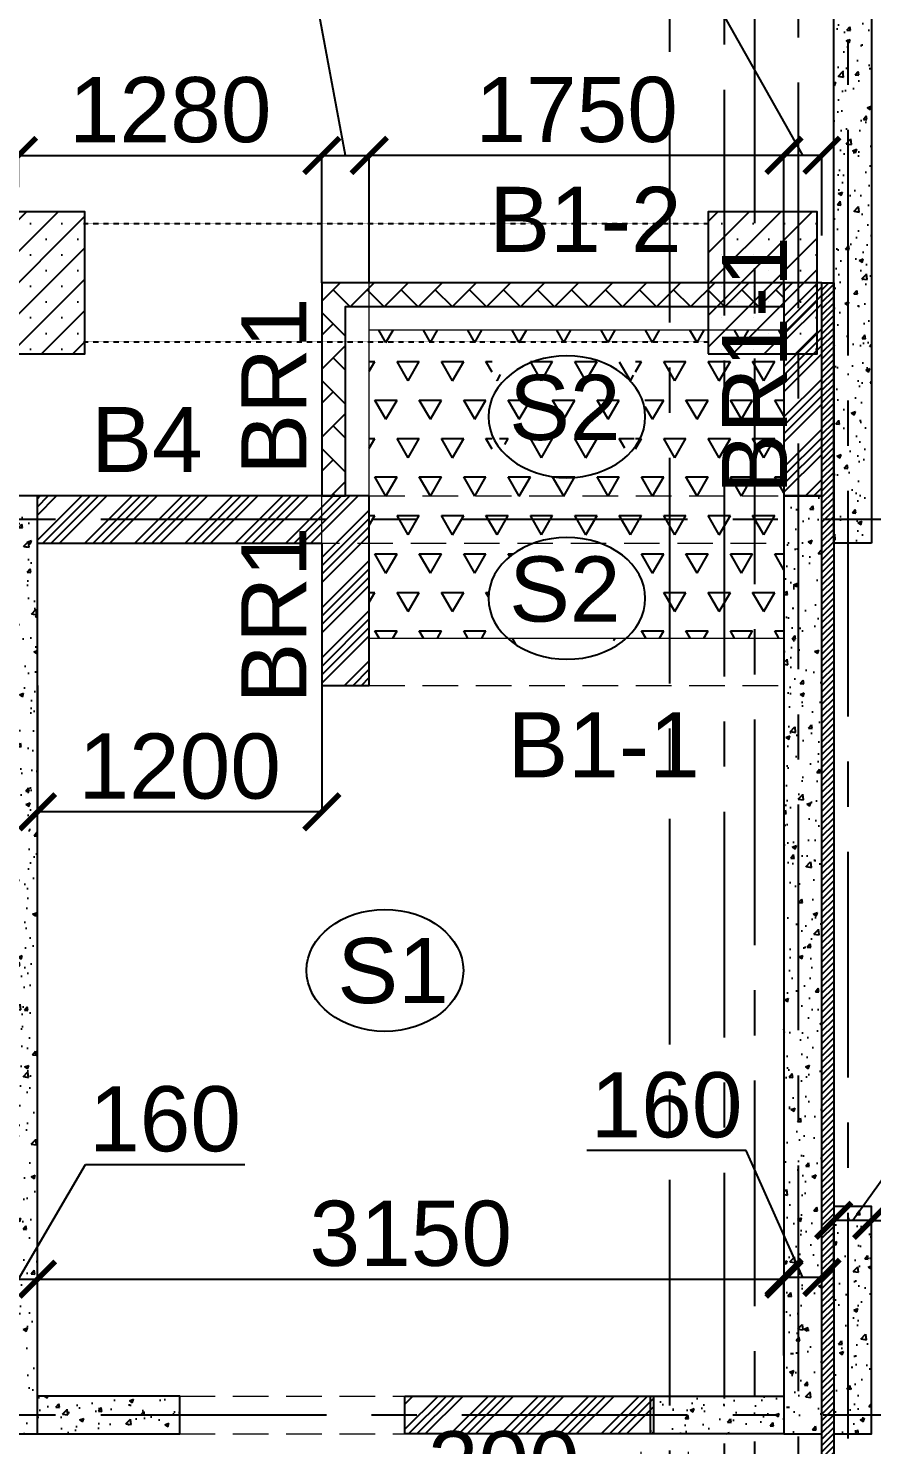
# Model space of a CAD drawing. Header units: inches. Extents: x 278200 to 407749, y -182622 to -96622.
# Drawn here: x 315432 to 318991, y -109950 to -103971 of the extents above; entities that cross this region are included whole.
import ezdxf

# ---------------------------------------------------------------- set-up
doc = ezdxf.new("R2010")
doc.units = ezdxf.units.IN
doc.header["$MEASUREMENT"] = 0
for name, pattern in [('CENTER', [50.8, 31.75, -6.35, 6.35, -6.35]), ('DASHED2', [9.525, 6.35, -3.175]), ('Hidden', [3, 2, -1])]:
    doc.linetypes.add(name, pattern=pattern)
for name, color, linetype in [('160 R.C. WALL HAT', 8, 'Continuous'), ('160 R.C.WALL', 6, 'Continuous'), ('2', 5, 'Continuous'), ('AR-Column', 40, 'Continuous'), ('AR-Hidden', 251, 'DASHED2'), ('BAL. PARAPET WALL', 4, 'Continuous'), ('BEAM TEXT', 4, 'Continuous'), ('DIM', 251, 'Continuous'), ('GRID', 8, 'CENTER'), ('NON S.WALL HATCH', 8, 'Continuous'), ('NON STRUC R.C.WALL', 6, 'Continuous'), ('NON.STRUC.R.C.WALLS', 1, 'Continuous'), ('PARAPET WALL', 4, 'Continuous'), ('SUNKEN', 8, 'Continuous')]:
    doc.layers.add(name, color=color, linetype=linetype)
for name, color, linetype, lineweight in [('BEAMS', 3, 'Continuous', 0), ('SLAB CIR', 1, 'Continuous', 25), ('SLAB TXT', 3, 'Continuous', 0)]:
    doc.layers.add(name, color=color, linetype=linetype, lineweight=lineweight)
doc.styles.add('T200', font='sanss___.ttf', dxfattribs={"height": 275})
doc.styles.add('T300', font='sanss___.ttf', dxfattribs={"height": 350})
doc.dimstyles.new('T 200', dxfattribs={"dimtxt": 275, "dimasz": 150, "dimexe": 1, "dimexo": 0, "dimgap": 50, "dimtad": 1, "dimdec": 0, "dimrnd": 5, "dimdsep": 46, "dimtxsty": 'T200', "dimblk": 'ARCHTICK', "dimcen": 2.5, "dimdle": 1, "dimclrd": 5, "dimclre": 253, "dimclrt": 1, "dimadec": 0, "dimazin": 0, "dimtfac": 1, "dimtdec": 0, "dimtmove": 2, "dimatfit": 3, "dimfxl": 0, "dimarcsym": 0})
pattern_1 = [(45, (2626358.34, -227125.94), (-106.066017, 106.066017), []), (45, (2626393.7, -227125.94), (-106.066017, 106.066017), []), (45, (2626429.05, -227125.94), (-106.066017, 106.066017), []), (45, (2626464.41, -227125.94), (-106.066017, 106.066017), [])]
pattern_2 = [(50, (2464819.82, 125850.9), (179.315046, -15.688034), [18.75, -206.25]), (355, (2464819.82, 125850.9), (-34.687833, 188.048033), [15, -165]), (100.4514445, (2464834.76, 125849.6), (144.627212, 172.359998), [15.935048, -175.285528]), (46.1842, (2464819.82, 125900.9), (266.810333, -41.37982), [28.125, -309.375]), (96.635635, (2464842.05, 125897.46), (233.665486, 243.52965), [23.902586, -262.92844]), (351.184164, (2464819.82, 125900.9), (233.665486, 243.52965), [22.5, -247.5]), (21, (2464844.82, 125888.4), (149.226763, -100.654723), [18.75, -206.25]), (326, (2464844.82, 125888.4), (60.828833, 181.287511), [15, -165]), (71.451445, (2464857.25, 125880.02), (210.055594, 80.632788), [15.935047, -175.285528]), (37.5, (2464819.816, 125850.906), (3.0399638, 83.2234635), [0, -163, 0, -167.5, 0, -165.625]), (7.5, (2464819.82, 125850.91), (65.7673844, 98.602928), [0, -95.5, 0, -159.25, 0, -63.125]), (327.5, (2464764.066, 125850.906), (133.455609, -5.638718), [0, -62.5, 0, -195, 0, -258.75]), (317.5, (2464739.07, 125850.91), (145.7965423, 25.0262456), [0, -81.25, 0, -129.5, 0, -183.75])]
pattern_3 = [(45, (-131825.64, 75915.45), (-66.29126, 66.29126), []), (45, (-131759.35, 75915.45), (-66.29126, 66.29126), [0, -93.75])]

# ---------------------------------------------------------------- blocks, each defined once
blk = doc.blocks.new('_ARCHTICK')
at = {"color": 0, "linetype": 'ByBlock', "const_width": 0.15}
blk.add_lwpolyline([(-0.5, -0.5), (0.5, 0.5)], dxfattribs=at)
blk = doc.blocks.new('*D619')
at = {"layer": 'Defpoints', "color": 0}
for p in [(315470.7, -109251.4), (315310.7, -109523.6, 14.7), (315470.7, -109538.6, 14.7)]:
    blk.add_point(p, dxfattribs=at)
at = {"layer": 'DIM', "color": 5, "lineweight": -2}
for p, q in [((315390.7, -109251.4), (315672.7, -108767.9)), ((315672.7, -108767.9), (316345, -108767.9)), ((315309.7, -109251.4), (315471.7, -109251.4))]:
    blk.add_line(p, q, dxfattribs=at)
at = {"layer": 'DIM', "color": 253, "lineweight": -2}
for p, q in [((315310.7, -109523.6), (315310.7, -109250.4)), ((315470.7, -109538.6), (315470.7, -109250.4))]:
    blk.add_line(p, q, dxfattribs=at)
at = {"layer": 'DIM', "color": 5, "lineweight": -2, "xscale": 150, "yscale": 150, "zscale": 150, "rotation": 180}
blk.add_blockref('_ARCHTICK', (315310.7, -109251.4), dxfattribs=at)
at = {"layer": 'DIM', "color": 5, "lineweight": -2, "xscale": 150, "yscale": 150, "zscale": 150}
blk.add_blockref('_ARCHTICK', (315470.7, -109251.4), dxfattribs=at)
at = {"layer": 'DIM', "color": 1, "insert": (316008.9, -108576.1), "char_height": 275, "attachment_point": 5, "style": 'T200'}
blk.add_mtext('160', dxfattribs=at)
blk = doc.blocks.new('*D620')
at = {"layer": 'Defpoints', "color": 0}
for p in [(318620.7, -109244), (318780.7, -109531.3, 14.7), (318620.7, -109573.3, 14.7)]:
    blk.add_point(p, dxfattribs=at)
at = {"layer": 'DIM', "color": 5, "lineweight": -2}
for p, q in [((318461.2, -108708.8), (317789, -108708.8)), ((318700.7, -109244), (318461.2, -108708.8)), ((318781.7, -109244), (318619.7, -109244))]:
    blk.add_line(p, q, dxfattribs=at)
at = {"layer": 'DIM', "color": 253, "lineweight": -2}
for p, q in [((318620.7, -109573.3), (318620.7, -109243)), ((318780.7, -109531.3), (318780.7, -109243))]:
    blk.add_line(p, q, dxfattribs=at)
at = {"layer": 'DIM', "color": 5, "lineweight": -2, "xscale": 150, "yscale": 150, "zscale": 150, "rotation": 180}
blk.add_blockref('_ARCHTICK', (318620.7, -109244), dxfattribs=at)
at = {"layer": 'DIM', "color": 5, "lineweight": -2, "xscale": 150, "yscale": 150, "zscale": 150}
blk.add_blockref('_ARCHTICK', (318780.7, -109244), dxfattribs=at)
at = {"layer": 'DIM', "color": 1, "insert": (318125.1, -108517), "char_height": 275, "attachment_point": 5, "style": 'T200'}
blk.add_mtext('160', dxfattribs=at)
blk = doc.blocks.new('*D621')
at = {"layer": 'Defpoints', "color": 0}
for p in [(318990.7, -109002.9), (318830.7, -109331.7, 14.7), (318990.7, -109345.9, 14.7)]:
    blk.add_point(p, dxfattribs=at)
at = {"layer": 'DIM', "color": 5, "lineweight": -2}
for p, q in [((318910.7, -109002.9), (319186.9, -108617.7)), ((319186.9, -108617.7), (319859.1, -108617.7)), ((318829.7, -109002.9), (318991.7, -109002.9))]:
    blk.add_line(p, q, dxfattribs=at)
at = {"layer": 'DIM', "color": 253, "lineweight": -2}
for p, q in [((318830.7, -109331.7), (318830.7, -109001.9)), ((318990.7, -109345.9), (318990.7, -109001.9))]:
    blk.add_line(p, q, dxfattribs=at)
at = {"layer": 'DIM', "color": 5, "lineweight": -2, "xscale": 150, "yscale": 150, "zscale": 150, "rotation": 180}
blk.add_blockref('_ARCHTICK', (318830.7, -109002.9), dxfattribs=at)
at = {"layer": 'DIM', "color": 5, "lineweight": -2, "xscale": 150, "yscale": 150, "zscale": 150}
blk.add_blockref('_ARCHTICK', (318990.7, -109002.9), dxfattribs=at)
at = {"layer": 'DIM', "color": 1, "insert": (319523, -108425.9), "char_height": 275, "attachment_point": 5, "style": 'T200'}
blk.add_mtext('160', dxfattribs=at)
blk = doc.blocks.new('*D622')
at = {"layer": 'Defpoints', "color": 0}
for p in [(323128, -109003.1), (318990.7, -109345.9, 14.7), (323128, -109353.1, 7.5)]:
    blk.add_point(p, dxfattribs=at)
at = {"layer": 'DIM', "color": 5, "lineweight": -2}
blk.add_line((318989.7, -109003.1), (323129, -109003.1), dxfattribs=at)
at = {"layer": 'DIM', "color": 253, "lineweight": -2}
for p, q in [((318990.7, -109345.9), (318990.7, -109002.1)), ((323128, -109353.1), (323128, -109002.1))]:
    blk.add_line(p, q, dxfattribs=at)
at = {"layer": 'DIM', "color": 5, "lineweight": -2, "xscale": 150, "yscale": 150, "zscale": 150, "rotation": 180}
blk.add_blockref('_ARCHTICK', (318990.7, -109003.1), dxfattribs=at)
at = {"layer": 'DIM', "color": 5, "lineweight": -2, "xscale": 150, "yscale": 150, "zscale": 150}
blk.add_blockref('_ARCHTICK', (323128, -109003.1), dxfattribs=at)
at = {"layer": 'DIM', "color": 1, "insert": (321059.4, -108811.3), "char_height": 275, "attachment_point": 5, "style": 'T200'}
blk.add_mtext('4135', dxfattribs=at)
blk = doc.blocks.new('*D170')
at = {"layer": 'Defpoints', "color": 0}
for p in [(318017.6, -110495.3, 14.7), (318217.6, -110515.5), (318217.6, -110596.2, 14.7)]:
    blk.add_point(p, dxfattribs=at)
at = {"layer": 'DIM', "color": 5, "lineweight": -2}
for p, q in [((317787.3, -110224.5), (317089, -110224.5)), ((318117.6, -110515.5), (317787.3, -110224.5)), ((318016.6, -110515.5), (318218.6, -110515.5))]:
    blk.add_line(p, q, dxfattribs=at)
at = {"layer": 'DIM', "color": 253, "lineweight": -2}
for p, q in [((318017.6, -110495.3), (318017.6, -110516.5)), ((318217.6, -110596.2), (318217.6, -110514.5))]:
    blk.add_line(p, q, dxfattribs=at)
at = {"layer": 'DIM', "color": 5, "lineweight": -2, "xscale": 150, "yscale": 150, "zscale": 150, "rotation": 180}
blk.add_blockref('_ARCHTICK', (318017.6, -110515.5), dxfattribs=at)
at = {"layer": 'DIM', "color": 5, "lineweight": -2, "xscale": 150, "yscale": 150, "zscale": 150}
blk.add_blockref('_ARCHTICK', (318217.6, -110515.5), dxfattribs=at)
at = {"layer": 'DIM', "color": 1, "insert": (317438.1, -110032.9), "char_height": 275, "attachment_point": 5, "style": 'T200'}
blk.add_mtext('200', dxfattribs=at)
blk = doc.blocks.new('*D202')
at = {"layer": 'Defpoints', "color": 0}
for p in [(315390.7, -104507.8), (315390.7, -104641.8, 14.7), (314110.7, -105044.9, 14.7)]:
    blk.add_point(p, dxfattribs=at)
at = {"layer": 'DIM', "color": 5, "lineweight": -2}
blk.add_line((314109.7, -104507.8), (315391.7, -104507.8), dxfattribs=at)
at = {"layer": 'DIM', "color": 253, "lineweight": -2}
for p, q in [((314110.7, -105044.9), (314110.7, -104506.8)), ((315390.7, -104641.8), (315390.7, -104506.8))]:
    blk.add_line(p, q, dxfattribs=at)
at = {"layer": 'DIM', "color": 5, "lineweight": -2, "xscale": 150, "yscale": 150, "zscale": 150, "rotation": 180}
blk.add_blockref('_ARCHTICK', (314110.7, -104507.8), dxfattribs=at)
at = {"layer": 'DIM', "color": 5, "lineweight": -2, "xscale": 150, "yscale": 150, "zscale": 150}
blk.add_blockref('_ARCHTICK', (315390.7, -104507.8), dxfattribs=at)
at = {"layer": 'DIM', "color": 1, "insert": (314750.7, -104316.1), "char_height": 275, "attachment_point": 5, "style": 'T200'}
blk.add_mtext('1280', dxfattribs=at)
blk = doc.blocks.new('*D203')
at = {"layer": 'Defpoints', "color": 0}
for p in [(316670.7, -104507.8), (315390.7, -104641.8, 14.7), (316670.7, -105044.9, 14.7)]:
    blk.add_point(p, dxfattribs=at)
at = {"layer": 'DIM', "color": 5, "lineweight": -2}
blk.add_line((315389.7, -104507.8), (316671.7, -104507.8), dxfattribs=at)
at = {"layer": 'DIM', "color": 253, "lineweight": -2}
for p, q in [((315390.7, -104641.8), (315390.7, -104506.8)), ((316670.7, -105044.9), (316670.7, -104506.8))]:
    blk.add_line(p, q, dxfattribs=at)
at = {"layer": 'DIM', "color": 5, "lineweight": -2, "xscale": 150, "yscale": 150, "zscale": 150, "rotation": 180}
blk.add_blockref('_ARCHTICK', (315390.7, -104507.8), dxfattribs=at)
at = {"layer": 'DIM', "color": 5, "lineweight": -2, "xscale": 150, "yscale": 150, "zscale": 150}
blk.add_blockref('_ARCHTICK', (316670.7, -104507.8), dxfattribs=at)
at = {"layer": 'DIM', "color": 1, "insert": (316030.7, -104316.1), "char_height": 275, "attachment_point": 5, "style": 'T200'}
blk.add_mtext('1280', dxfattribs=at)
blk = doc.blocks.new('*D204')
at = {"layer": 'Defpoints', "color": 0}
for p in [(316870.7, -104507.8), (316670.7, -105044.9, 14.7), (316870.7, -105044.9, 14.7)]:
    blk.add_point(p, dxfattribs=at)
at = {"layer": 'DIM', "color": 5, "lineweight": -2}
for p, q in [((316642.9, -103825), (315944.6, -103825)), ((316770.7, -104507.8), (316642.9, -103825)), ((316669.7, -104507.8), (316871.7, -104507.8))]:
    blk.add_line(p, q, dxfattribs=at)
at = {"layer": 'DIM', "color": 253, "lineweight": -2}
for p, q in [((316670.7, -105044.9), (316670.7, -104506.8)), ((316870.7, -105044.9), (316870.7, -104506.8))]:
    blk.add_line(p, q, dxfattribs=at)
at = {"layer": 'DIM', "color": 5, "lineweight": -2, "xscale": 150, "yscale": 150, "zscale": 150, "rotation": 180}
blk.add_blockref('_ARCHTICK', (316670.7, -104507.8), dxfattribs=at)
at = {"layer": 'DIM', "color": 5, "lineweight": -2, "xscale": 150, "yscale": 150, "zscale": 150}
blk.add_blockref('_ARCHTICK', (316870.7, -104507.8), dxfattribs=at)
at = {"layer": 'DIM', "color": 1, "insert": (316293.7, -103633.4), "char_height": 275, "attachment_point": 5, "style": 'T200'}
blk.add_mtext('200', dxfattribs=at)
blk = doc.blocks.new('*D207')
at = {"layer": 'Defpoints', "color": 0}
for p in [(318620.7, -109251.4), (315470.7, -109394.5), (318620.7, -109394.5, 14.7)]:
    blk.add_point(p, dxfattribs=at)
at = {"layer": 'DIM', "color": 5, "lineweight": -2}
blk.add_line((315469.7, -109251.4), (318621.7, -109251.4), dxfattribs=at)
at = {"layer": 'DIM', "color": 253, "lineweight": -2}
for p, q in [((315470.7, -109394.5), (315470.7, -109250.4)), ((318620.7, -109394.5), (318620.7, -109250.4))]:
    blk.add_line(p, q, dxfattribs=at)
at = {"layer": 'DIM', "color": 5, "lineweight": -2, "xscale": 150, "yscale": 150, "zscale": 150, "rotation": 180}
blk.add_blockref('_ARCHTICK', (315470.7, -109251.4), dxfattribs=at)
at = {"layer": 'DIM', "color": 5, "lineweight": -2, "xscale": 150, "yscale": 150, "zscale": 150}
blk.add_blockref('_ARCHTICK', (318620.7, -109251.4), dxfattribs=at)
at = {"layer": 'DIM', "color": 1, "insert": (317045.7, -109059.5), "char_height": 275, "attachment_point": 5, "style": 'T200'}
blk.add_mtext('3150', dxfattribs=at)
blk = doc.blocks.new('*D555')
at = {"layer": 'Defpoints', "color": 0}
for p in [(318620.7, -104506.8), (316870.7, -104699.7), (318620.7, -105044.9, 14.7)]:
    blk.add_point(p, dxfattribs=at)
at = {"layer": 'DIM', "color": 5, "lineweight": -2}
blk.add_line((316869.7, -104506.8), (318621.7, -104506.8), dxfattribs=at)
at = {"layer": 'DIM', "color": 253, "lineweight": -2}
for p, q in [((316870.7, -104699.7), (316870.7, -104505.8)), ((318620.7, -105044.9), (318620.7, -104505.8))]:
    blk.add_line(p, q, dxfattribs=at)
at = {"layer": 'DIM', "color": 5, "lineweight": -2, "xscale": 150, "yscale": 150, "zscale": 150, "rotation": 180}
blk.add_blockref('_ARCHTICK', (316870.7, -104506.8), dxfattribs=at)
at = {"layer": 'DIM', "color": 5, "lineweight": -2, "xscale": 150, "yscale": 150, "zscale": 150}
blk.add_blockref('_ARCHTICK', (318620.7, -104506.8), dxfattribs=at)
at = {"layer": 'DIM', "color": 1, "insert": (317745.7, -104315.1), "char_height": 275, "attachment_point": 5, "style": 'T200'}
blk.add_mtext('1750', dxfattribs=at)
blk = doc.blocks.new('*D556')
at = {"layer": 'Defpoints', "color": 0}
for p in [(318780.7, -104506.8), (318780.7, -104844.9, -14.7), (318620.7, -105044.9, 14.7)]:
    blk.add_point(p, dxfattribs=at)
at = {"layer": 'DIM', "color": 5, "lineweight": -2}
for p, q in [((318316.5, -103825), (317644.2, -103825)), ((318700.7, -104506.8), (318316.5, -103825)), ((318619.7, -104506.8), (318781.7, -104506.8))]:
    blk.add_line(p, q, dxfattribs=at)
at = {"layer": 'DIM', "color": 253, "lineweight": -2}
for p, q in [((318620.7, -105044.9), (318620.7, -104505.8)), ((318780.7, -104844.9), (318780.7, -104505.8))]:
    blk.add_line(p, q, dxfattribs=at)
at = {"layer": 'DIM', "color": 5, "lineweight": -2, "xscale": 150, "yscale": 150, "zscale": 150, "rotation": 180}
blk.add_blockref('_ARCHTICK', (318620.7, -104506.8), dxfattribs=at)
at = {"layer": 'DIM', "color": 5, "lineweight": -2, "xscale": 150, "yscale": 150, "zscale": 150}
blk.add_blockref('_ARCHTICK', (318780.7, -104506.8), dxfattribs=at)
at = {"layer": 'DIM', "color": 1, "insert": (317980.4, -103633.2), "char_height": 275, "attachment_point": 5, "style": 'T200'}
blk.add_mtext('160', dxfattribs=at)
blk = doc.blocks.new('*D788')
at = {"layer": '2', "color": 253, "lineweight": -2}
for p, q in [((315470.7, -106744.9), (315470.7, -107279.7)), ((316670.7, -106744.9), (316670.7, -107279.7))]:
    blk.add_line(p, q, dxfattribs=at)
at = {"layer": '2', "color": 5, "lineweight": -2}
blk.add_line((316671.7, -107278.7), (315469.7, -107278.7), dxfattribs=at)
at = {"layer": 'Defpoints', "color": 0}
for p in [(315470.7, -106744.9, 14.7), (316670.7, -106744.9, 14.7), (315470.7, -107278.7)]:
    blk.add_point(p, dxfattribs=at)
at = {"layer": '2', "color": 5, "lineweight": -2, "xscale": 150, "yscale": 150, "zscale": 150, "rotation": 180}
blk.add_blockref('_ARCHTICK', (315470.7, -107278.7), dxfattribs=at)
at = {"layer": '2', "color": 5, "lineweight": -2, "xscale": 150, "yscale": 150, "zscale": 150}
blk.add_blockref('_ARCHTICK', (316670.7, -107278.7), dxfattribs=at)
at = {"layer": '2', "color": 1, "insert": (316070.7, -107087.1), "char_height": 275, "attachment_point": 5, "style": 'T200'}
blk.add_mtext('1200', dxfattribs=at)
blk = doc.blocks.new('A$C02A55DAE')
at = {"layer": 'NON S.WALL HATCH'}
h = blk.add_hatch(dxfattribs=at)
h.set_pattern_fill('SACNCR', color=256, scale=1000)
h.set_pattern_definition(pattern_3)
h.paths.add_polyline_path([(29810, 600), (30410, 600), (30410, 1200), (29810, 1200)])
h = blk.add_hatch(dxfattribs=at)
h.set_pattern_fill('SACNCR', color=256, scale=1000)
h.set_pattern_definition(pattern_3)
h.paths.add_polyline_path([(33040, 600), (33500, 600), (33500, 1200), (33040, 1200)])
at = {"layer": 'AR-Column', "color": 4, "elevation": -29.5}
for points in [[(29810, 600), (30410, 600), (30410, 1200), (29810, 1200)], [(33040, 600), (33500, 600), (33500, 1200), (33040, 1200)]]:
    blk.add_lwpolyline(points, close=True, dxfattribs=at)
at = {"layer": 'AR-Hidden', "ltscale": 0.009}
for p, q in [((30403.9, 1150, -29.5), (33040, 1150, -29.5)), ((30403.9, 650, -29.5), (33040, 650, -29.5))]:
    blk.add_line(p, q, dxfattribs=at)

msp = doc.modelspace()

# ---------------------------------------------------------------- hatches: boundary and pattern name
at = {"layer": '160 R.C. WALL HAT'}
h = msp.add_hatch(dxfattribs=at)
h.set_pattern_fill('AR-CONC', color=256, scale=25)
h.set_pattern_definition(pattern_2)
h.paths.add_polyline_path([(318830.7, -106144.9), (318990.7, -106144.9), (318990.7, -103745), (318830.7, -103745)])
h = msp.add_hatch(dxfattribs=at)
h.set_pattern_fill('AR-CONC', color=256, scale=25)
h.set_pattern_definition(pattern_2)
h.paths.add_polyline_path([(315470.7, -105944.9), (315310.7, -105944.9), (315310.7, -109904.9), (315470.7, -109904.9)])
h = msp.add_hatch(dxfattribs=at)
h.set_pattern_fill('AR-CONC', color=256, scale=25)
h.set_pattern_definition(pattern_2)
h.paths.add_polyline_path([(318780.7, -105944.9), (318620.7, -105944.9), (318620.7, -109904.9), (318780.7, -109904.9)])
h = msp.add_hatch(dxfattribs=at)
h.set_pattern_fill('AR-CONC', color=256, scale=25)
h.set_pattern_definition(pattern_2)
h.paths.add_polyline_path([(318990.7, -108944.9), (318830.7, -108944.9), (318830.7, -109904.9), (318990.7, -109904.9)])
h = msp.add_hatch(dxfattribs=at)
h.set_pattern_fill('AR-CONC', color=256, scale=25)
h.set_pattern_definition(pattern_2)
h.paths.add_polyline_path([(316070.7, -109904.9), (316070.7, -109744.9), (315470.7, -109744.9), (315470.7, -109904.9)])
h = msp.add_hatch(dxfattribs=at)
h.set_pattern_fill('AR-CONC', color=256, scale=25)
h.set_pattern_definition(pattern_2)
h.paths.add_polyline_path([(318057.6, -109744.9), (318620.7, -109744.9), (318620.7, -109904.9), (318057.6, -109904.9)])
at = {"layer": '2'}
h = msp.add_hatch(dxfattribs=at)
h.set_pattern_fill('ANSI31', color=1, scale=150, style=0)
h.set_pattern_definition([(45, (280308.292, 13245.27), (-13.2582521, 13.2582521), [])])
h.paths.add_polyline_path([(318780.7, -105044.9), (318830.7, -105044.9), (318830.7, -111704.9), (318780.7, -111704.9)])
at = {"layer": 'BAL. PARAPET WALL'}
h = msp.add_hatch(dxfattribs=at)
h.set_pattern_fill('AR-HBONE', color=256, angle=-90, style=0)
h.set_pattern_definition([(315, (815302.01, 2020013.36), (143.684098, -4e-14), [304.8, -101.6]), (45, (815373.85, 2019941.51), (143.684098, -4e-14), [304.8, -101.6])])
h.paths.add_polyline_path([(318620.7, -105144.9), (318620.7, -105044.9), (316670.7, -105044.9), (316670.7, -105944.9), (316770.7, -105944.9), (316770.7, -105144.9)])
at = {"layer": 'NON STRUC R.C.WALL'}
h = msp.add_hatch(dxfattribs=at)
h.set_pattern_fill('ANSI34', color=1, scale=200)
h.set_pattern_definition([(45, (2632978.34, -227165.94), (-106.066017, 106.066017), []), (45, (2633013.7, -227165.94), (-106.066017, 106.066017), []), (45, (2633049.05, -227165.94), (-106.066017, 106.066017), []), (45, (2633084.41, -227165.94), (-106.066017, 106.066017), [])])
h.paths.add_polyline_path([(318620.7, -105944.9), (318780.7, -105944.9), (318780.7, -105044.9), (318620.7, -105044.9)])
h = msp.add_hatch(dxfattribs=at)
h.set_pattern_fill('ANSI34', color=1, scale=200)
h.set_pattern_definition(pattern_1)
h.paths.add_polyline_path([(315470.7, -106144.9), (316670.7, -106144.9), (316670.7, -106744.9), (316870.7, -106744.9), (316870.7, -105944.9), (315470.7, -105944.9)])
h = msp.add_hatch(dxfattribs=at)
h.set_pattern_fill('ANSI34', color=1, scale=200)
h.set_pattern_definition(pattern_1)
h.paths.add_polyline_path([(317020.7, -109744.9), (318070.7, -109744.9), (318070.7, -109904.9), (317020.7, -109904.9)])
at = {"layer": 'SUNKEN'}
h = msp.add_hatch(dxfattribs=at)
h.set_pattern_fill('TRIANG', color=256, scale=500)
h.set_pattern_definition([(60, (2581941.19, -332303.54), (-93.75, 162.379763), [93.75, -93.75]), (120, (2581941.19, -332303.54), (-187.5, 1e-07), [93.75, -93.75]), (0, (2581894.31, -332222.35), (93.75, 162.379763), [93.75, -93.75])])
edge = h.paths.add_edge_path(flags=16)
edge.add_ellipse((317704.6, -105570.6), major_axis=(331, 0), ratio=0.77685, start_angle=0, end_angle=360, ccw=False)
h.paths.add_polyline_path([(317389.2, -105788.7), (317994.3, -105788.7), (317994.3, -105357.6), (317389.2, -105357.6)], flags=16)
h.paths.add_polyline_path([(317558.5, -106146.6), (317563, -106144.9), (316870.7, -106144.9), (316870.7, -106544.9), (317509.5, -106544.9), (317502.7, -106581), (317492.4, -106574.6), (317482.5, -106567.9), (317472.9, -106560.9), (317463.7, -106553.6), (317454.9, -106546), (317446.4, -106538.2), (317438.4, -106530.1), (317430.8, -106521.7), (317423.6, -106513.1), (317416.9, -106504.4), (317410.6, -106495.4), (317404.8, -106486.2), (317399.5, -106476.8), (317394.6, -106467.3), (317390.2, -106457.7), (317386.4, -106447.9), (317383, -106438), (317380.2, -106428.1), (317377.8, -106418), (317376, -106407.9), (317374.7, -106397.7), (317373.9, -106387.5), (317373.6, -106377.3), (317373.9, -106367), (317374.7, -106356.8), (317376, -106346.7), (317377.8, -106336.5), (317380.2, -106326.5), (317383, -106316.5), (317386.4, -106306.6), (317390.2, -106296.8), (317394.6, -106287.2), (317399.5, -106277.7), (317404.8, -106268.3), (317410.6, -106259.2), (317416.9, -106250.2), (317423.6, -106241.4), (317430.8, -106232.8), (317438.4, -106224.5), (317446.4, -106216.4), (317454.9, -106208.5), (317463.7, -106200.9), (317472.9, -106193.6), (317482.5, -106186.6), (317492.4, -106179.9), (317502.7, -106173.5), (317513.3, -106167.4), (317524.2, -106161.7), (317535.3, -106156.3), (317546.8, -106151.2)])
h.paths.add_polyline_path([(318620.7, -105944.9), (318620.7, -105244.9), (316870.7, -105244.9), (316870.7, -105944.9)])
h.paths.add_polyline_path([(318620.7, -106144.9), (318620.7, -105944.9), (316870.7, -105944.9), (316870.7, -106144.9)])
h.paths.add_polyline_path([(318620.7, -106584.9), (318620.7, -106144.9), (317846.3, -106144.9), (317850.8, -106146.6), (317862.5, -106151.2), (317873.9, -106156.3), (317885.1, -106161.7), (317896, -106167.4), (317906.6, -106173.5), (317916.8, -106179.9), (317926.8, -106186.6), (317936.3, -106193.6), (317945.6, -106200.9), (317954.4, -106208.5), (317962.8, -106216.4), (317970.9, -106224.5), (317978.5, -106232.8), (317985.6, -106241.4), (317992.4, -106250.2), (317998.7, -106259.2), (318004.5, -106268.3), (318009.8, -106277.7), (318014.7, -106287.2), (318019, -106296.8), (318022.9, -106306.6), (318026.3, -106316.5), (318029.1, -106326.5), (318031.5, -106336.5), (318033.3, -106346.7), (318034.6, -106356.8), (318035.4, -106367), (318035.6, -106377.3), (318035.4, -106387.5), (318034.6, -106397.7), (318033.3, -106407.9), (318031.5, -106418), (318029.1, -106428.1), (318026.3, -106438), (318022.9, -106447.9), (318019, -106457.7), (318014.7, -106467.3), (318009.8, -106476.8), (318004.5, -106486.2), (317998.7, -106495.4), (317992.4, -106504.4), (317985.6, -106513.1), (317978.5, -106521.7), (317970.9, -106530.1), (317962.8, -106538.2), (317954.4, -106546), (317945.6, -106553.6), (317936.3, -106560.9), (317926.8, -106567.9), (317916.8, -106574.6), (317906.6, -106581), (317899.8, -106544.9), (318620.7, -106544.9)])

# ---------------------------------------------------------------- linework, layer by layer
at = {"layer": '160 R.C.WALL', "elevation": 14.7}
for points in [[(318990.7, -106144.9), (318830.7, -106144.9), (318830.7, -103745), (318990.7, -103745)], [(315310.7, -109904.9), (315470.7, -109904.9), (315470.7, -105944.9), (315310.7, -105944.9)], [(318620.7, -109904.9), (318780.7, -109904.9), (318780.7, -105944.9), (318620.7, -105944.9)], [(318830.7, -109904.9), (318990.7, -109904.9), (318990.7, -108944.9), (318830.7, -108944.9)], [(318057.6, -109744.9), (318620.7, -109744.9), (318620.7, -109904.9), (318057.6, -109904.9)]]:
    msp.add_lwpolyline(points, close=True, dxfattribs=at)
msp.add_lwpolyline([(315470.7, -109904.9), (316070.7, -109904.9), (316070.7, -109744.9), (315470.7, -109744.9)], dxfattribs=at)
at = {"layer": '2', "color": 1, "elevation": 14.7}
msp.add_lwpolyline([(318780.7, -105044.9), (318830.7, -105044.9), (318830.7, -111704.9), (318780.7, -111704.9)], close=True, dxfattribs=at)
at = {"layer": 'BAL. PARAPET WALL', "elevation": 14.7}
msp.add_lwpolyline([(318620.7, -105144.9), (318620.7, -105044.9), (316670.7, -105044.9), (316670.7, -105944.9), (316770.7, -105944.9), (316770.7, -105144.9), (318620.7, -105144.9)], dxfattribs=at)
at = {"layer": 'BEAMS', "color": 4, "linetype": 'Continuous', "ltscale": 0.01}
for p, q in [((316670.7, -106744.9, 14.7), (316670.7, -105044.9, 14.7)), ((318620.7, -105044.9, 14.7), (316670.7, -105044.9, 14.7)), ((316870.7, -106744.9, 14.7), (316870.7, -105044.9, 14.7)), ((318620.7, -105244.9, 14.7), (316870.7, -105244.9, 14.7)), ((315470.7, -105944.9, 14.7), (316870.7, -105944.9, 14.7)), ((318830.7, -108924.9, 14.7), (318830.7, -106144.9, 14.7)), ((316870.7, -106544.9, 14.7), (318620.7, -106544.9, 14.7))]:
    msp.add_line(p, q, dxfattribs=at)
at = {"layer": 'BEAMS', "linetype": 'Hidden', "ltscale": 75}
for p, q in [((316870.7, -105944.9, 14.7), (318620.7, -105944.9, 14.7)), ((315470.7, -106144.9, 14.7), (318620.7, -106144.9, 14.7)), ((316870.7, -106744.9, 14.7), (318620.7, -106744.9, 14.7)), ((316070.7, -109744.9, 14.7), (318070.7, -109744.9, 14.7)), ((316070.7, -109904.9, 14.7), (318070.7, -109904.9, 14.7)), ((318017.6, -111704.9, 14.7), (318017.6, -109904.9, 14.7)), ((318217.6, -111704.9, 14.7), (318217.6, -109904.9, 14.7))]:
    msp.add_line(p, q, dxfattribs=at)
at = {"layer": 'GRID', "ltscale": 30}
for p, q in [((318495.7, -99268.8, 14.7), (318495.7, -130305.3, 14.7)), ((318367.8, -99658.2, 14.7), (318367.8, -130305.3, 14.7)), ((318680.7, -99628, 14.7), (318680.7, -130305.3, 14.7)), ((318137.8, -99688, 14.7), (318137.8, -130305.3, 14.7)), ((318890.7, -99827.2, 14.7), (318890.7, -130305.3, 14.7)), ((366982.1, -106044.9, 14.7), (280837.7, -106044.9, 14.7)), ((366982.1, -109824.9, 14.7), (280837.7, -109824.9, 14.7))]:
    msp.add_line(p, q, dxfattribs=at)
at = {"layer": 'NON.STRUC.R.C.WALLS', "elevation": 14.7}
for points in [[(318620.7, -105944.9), (318780.7, -105944.9), (318780.7, -105044.9), (318620.7, -105044.9)], [(317020.7, -109744.9), (318070.7, -109744.9), (318070.7, -109904.9), (317020.7, -109904.9)]]:
    msp.add_lwpolyline(points, close=True, dxfattribs=at)
msp.add_lwpolyline([(315470.7, -106144.9), (316670.7, -106144.9), (316670.7, -106744.9), (316870.7, -106744.9), (316870.7, -105944.9), (315470.7, -105944.9)], dxfattribs=at)
at = {"layer": 'PARAPET WALL'}
msp.add_line((316670.7, -106744.9, 14.7), (316870.7, -106744.9, 14.7), dxfattribs=at)
at = {"layer": 'SLAB CIR', "extrusion": (0, 0, -1)}
for centre in [(317704.6, -105610.6, -0.7), (317704.6, -106377.3, -0.7)]:
    msp.add_ellipse(centre, major_axis=(331, 0), ratio=0.77685, dxfattribs=at)
at = {"layer": 'SLAB CIR'}
msp.add_ellipse((316936.9, -107948, -0.7), major_axis=(-331, 0), ratio=0.77685, dxfattribs=at)

# ---------------------------------------------------------------- block references
at = {"layer": 'DIM', "color": 1}
msp.add_blockref('A$C02A55DAE', (285260.7, -105944.9, 29.5), dxfattribs=at)

# ---------------------------------------------------------------- texts
at = {"layer": 'BEAM TEXT', "style": 'T300'}
for s, p in [('B1-2', (317377.3, -104914.9)), ('B4', (315697.8, -105844.1)), ('B1-1', (317453.8, -107133.1))]:
    msp.add_text(s, height=275, dxfattribs=at).set_placement(p)
for s, p in [('BR1-1', (318634, -105937.3)), ('BR1', (316605.8, -105855)), ('BR1', (316605.8, -106820.8))]:
    msp.add_text(s, height=275, rotation=90, dxfattribs=at).set_placement(p)
at = {"layer": 'SLAB TXT', "style": 'T300'}
for s, p in [('S2', (317461, -105708.6)), ('S2', (317461, -106475.2)), ('S1', (316736.2, -108086))]:
    msp.add_text(s, height=275, dxfattribs=at).set_placement(p)

# ---------------------------------------------------------------- dimensions: what is measured, and where the dimension line sits
at = {"layer": '2', "color": 2}
dim = msp.add_linear_dim(base=(315470.7, -107278.7), p1=(316670.7, -106744.9, 14.7), p2=(315470.7, -106744.9, 14.7), angle=180, dimstyle='T 200', override={"dimfxl": 5000, "dimarcsym": 2}, dxfattribs=at)
dim.commit()
dim.dimension.update_dxf_attribs({"geometry": '*D788', "text_midpoint": (316070.7, -107087.1)})
at = {"layer": 'DIM'}
for base, p1, p2, picture, middle in [((316870.7, -104507.8), (316670.7, -105044.9, 14.7), (316870.7, -105044.9, 14.7), '*D204', (316592.9, -103825)), ((318780.7, -104506.8), (318620.7, -105044.9, 14.7), (318780.7, -104844.9, -14.7), '*D556', (318266.5, -103825)), ((318990.7, -109002.9), (318830.7, -109331.7, 14.7), (318990.7, -109345.9, 14.7), '*D621', (319236.9, -108617.7)), ((318620.7, -109244, 14.7), (318780.7, -109531.3, 29.5), (318620.7, -109573.3, 29.5), '*D620', (318411.2, -108708.8, 14.7)), ((315470.7, -109251.4), (315310.7, -109523.6, 14.7), (315470.7, -109538.6, 14.7), '*D619', (315722.7, -108767.9)), ((318217.6, -110515.5), (318017.6, -110495.3, 14.7), (318217.6, -110596.2, 14.7), '*D170', (317737.3, -110224.5))]:
    dim = msp.add_linear_dim(base=base, p1=p1, p2=p2, dimstyle='T 200', override={"dimtmove": 1}, dxfattribs=at)
    dim.commit()
    dim.dimension.update_dxf_attribs({"geometry": picture, "text_midpoint": middle, "dimtype": 160})
for base, p1, p2, picture, middle in [((315390.7, -104507.8), (314110.7, -105044.9, 14.7), (315390.7, -104641.8, 14.7), '*D202', (314750.7, -104316.1)), ((316670.7, -104507.8), (315390.7, -104641.8, 14.7), (316670.7, -105044.9, 14.7), '*D203', (316030.7, -104316.1)), ((318620.7, -104506.8), (316870.7, -104699.7), (318620.7, -105044.9, 14.7), '*D555', (317745.7, -104315.1)), ((323128, -109003.1), (318990.7, -109345.9, 14.7), (323128, -109353.1, 7.5), '*D622', (321059.4, -108811.3)), ((318620.7, -109251.4), (315470.7, -109394.5), (318620.7, -109394.5, 14.7), '*D207', (317045.7, -109059.5))]:
    dim = msp.add_linear_dim(base=base, p1=p1, p2=p2, dimstyle='T 200', dxfattribs=at)
    dim.commit()
    dim.dimension.update_dxf_attribs({"geometry": picture, "text_midpoint": middle})

doc.saveas('drawing.dxf')
